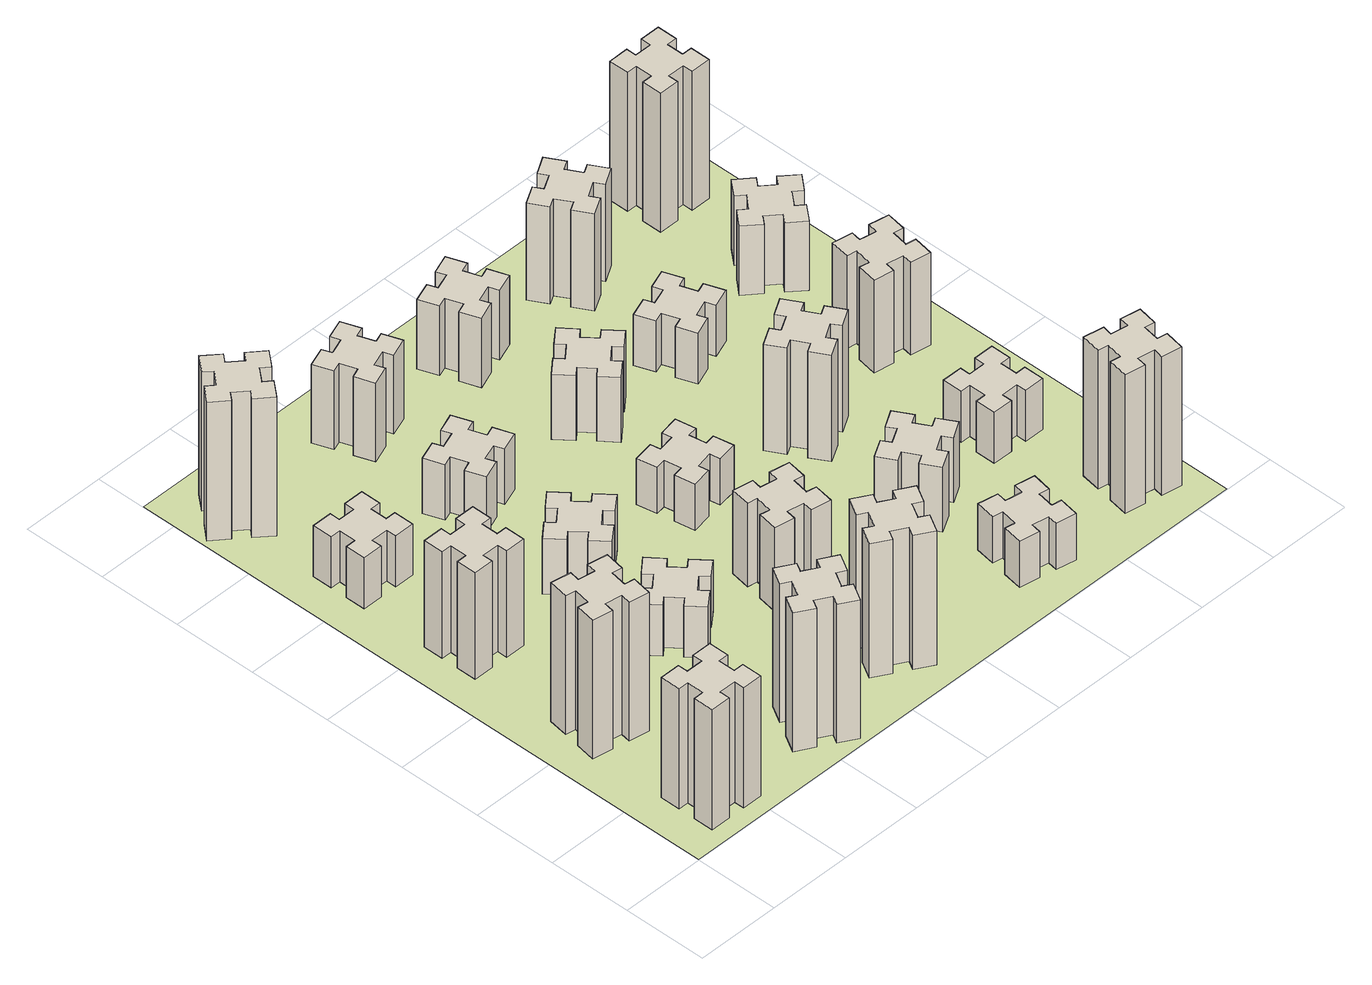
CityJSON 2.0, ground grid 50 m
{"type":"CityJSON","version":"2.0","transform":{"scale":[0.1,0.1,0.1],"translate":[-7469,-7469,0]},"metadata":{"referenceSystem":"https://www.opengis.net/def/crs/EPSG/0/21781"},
"CityObjects":{
"building1":{"type":"Building","attributes":{"class":"1000","function":"1000","usage":"1000","yearOfConstruction":2016,"roofType":"1000","measuredHeight":78,"storeysAboveGround":30,"storeysBelowGround":0},"geometry":[{"type":"Solid","lod":"1","boundaries":[[[[0,1,2,3,4,5,6,7,8,9,10,11,12,13,14,15,16,17,18,19]],[[17,16,20,21]],[[16,15,22,20]],[[15,14,23,22]],[[14,13,24,23]],[[13,12,25,24]],[[12,11,26,25]],[[11,10,27,26]],[[10,9,28,27]],[[9,8,29,28]],[[8,7,30,29]],[[7,6,31,30]],[[6,5,32,31]],[[5,4,33,32]],[[4,3,34,33]],[[3,2,35,34]],[[2,1,36,35]],[[1,0,37,36]],[[0,19,38,37]],[[19,18,39,38]],[[18,17,21,39]],[[24,25,26,27,28,29,30,31,32,33,34,35,36,37,38,39,21,20,22,23]]]]}]},
"building2":{"type":"Building","attributes":{"class":"1000","function":"1000","usage":"1000","yearOfConstruction":2016,"roofType":"1000","measuredHeight":90,"storeysAboveGround":30,"storeysBelowGround":0},"geometry":[{"type":"Solid","lod":"1","boundaries":[[[[40,41,42,43,44,45,46,47,48,49,50,51,52,53,54,55,56,57,58,59]],[[57,56,60,61]],[[56,55,62,60]],[[55,54,63,62]],[[54,53,64,63]],[[53,52,65,64]],[[52,51,66,65]],[[51,50,67,66]],[[50,49,68,67]],[[49,48,69,68]],[[48,47,70,69]],[[47,46,71,70]],[[46,45,72,71]],[[45,44,73,72]],[[44,43,74,73]],[[43,42,75,74]],[[42,41,76,75]],[[41,40,77,76]],[[40,59,78,77]],[[59,58,79,78]],[[58,57,61,79]],[[64,65,66,67,68,69,70,71,72,73,74,75,76,77,78,79,61,60,62,63]]]]}]},
"building3":{"type":"Building","attributes":{"class":"1000","function":"1000","usage":"1000","yearOfConstruction":2016,"roofType":"1000","measuredHeight":69,"storeysAboveGround":30,"storeysBelowGround":0},"geometry":[{"type":"Solid","lod":"1","boundaries":[[[[80,81,82,83,84,85,86,87,88,89,90,91,92,93,94,95,96,97,98,99]],[[97,96,100,101]],[[96,95,102,100]],[[95,94,103,102]],[[94,93,104,103]],[[93,92,105,104]],[[92,91,106,105]],[[91,90,107,106]],[[90,89,108,107]],[[89,88,109,108]],[[88,87,110,109]],[[87,86,111,110]],[[86,85,112,111]],[[85,84,113,112]],[[84,83,114,113]],[[83,82,115,114]],[[82,81,116,115]],[[81,80,117,116]],[[80,99,118,117]],[[99,98,119,118]],[[98,97,101,119]],[[104,105,106,107,108,109,110,111,112,113,114,115,116,117,118,119,101,100,102,103]]]]}]},
"building4":{"type":"Building","attributes":{"class":"1000","function":"1000","usage":"1000","yearOfConstruction":2016,"roofType":"1000","measuredHeight":33,"storeysAboveGround":30,"storeysBelowGround":0},"geometry":[{"type":"Solid","lod":"1","boundaries":[[[[120,121,122,123,124,125,126,127,128,129,130,131,132,133,134,135,136,137,138,139]],[[137,136,140,141]],[[136,135,142,140]],[[135,134,143,142]],[[134,133,144,143]],[[133,132,145,144]],[[132,131,146,145]],[[131,130,147,146]],[[130,129,148,147]],[[129,128,149,148]],[[128,127,150,149]],[[127,126,151,150]],[[126,125,152,151]],[[125,124,153,152]],[[124,123,154,153]],[[123,122,155,154]],[[122,121,156,155]],[[121,120,157,156]],[[120,139,158,157]],[[139,138,159,158]],[[138,137,141,159]],[[144,145,146,147,148,149,150,151,152,153,154,155,156,157,158,159,141,140,142,143]]]]}]},
"building5":{"type":"Building","attributes":{"class":"1000","function":"1000","usage":"1000","yearOfConstruction":2016,"roofType":"1000","measuredHeight":90,"storeysAboveGround":30,"storeysBelowGround":0},"geometry":[{"type":"Solid","lod":"1","boundaries":[[[[160,161,162,163,164,165,166,167,168,169,170,171,172,173,174,175,176,177,178,179]],[[177,176,180,181]],[[176,175,182,180]],[[175,174,183,182]],[[174,173,184,183]],[[173,172,185,184]],[[172,171,186,185]],[[171,170,187,186]],[[170,169,188,187]],[[169,168,189,188]],[[168,167,190,189]],[[167,166,191,190]],[[166,165,192,191]],[[165,164,193,192]],[[164,163,194,193]],[[163,162,195,194]],[[162,161,196,195]],[[161,160,197,196]],[[160,179,198,197]],[[179,178,199,198]],[[178,177,181,199]],[[184,185,186,187,188,189,190,191,192,193,194,195,196,197,198,199,181,180,182,183]]]]}]},
"building6":{"type":"Building","attributes":{"class":"1000","function":"1000","usage":"1000","yearOfConstruction":2016,"roofType":"1000","measuredHeight":90,"storeysAboveGround":30,"storeysBelowGround":0},"geometry":[{"type":"Solid","lod":"1","boundaries":[[[[200,201,202,203,204,205,206,207,208,209,210,211,212,213,214,215,216,217,218,219]],[[217,216,220,221]],[[216,215,222,220]],[[215,214,223,222]],[[214,213,224,223]],[[213,212,225,224]],[[212,211,226,225]],[[211,210,227,226]],[[210,209,228,227]],[[209,208,229,228]],[[208,207,230,229]],[[207,206,231,230]],[[206,205,232,231]],[[205,204,233,232]],[[204,203,234,233]],[[203,202,235,234]],[[202,201,236,235]],[[201,200,237,236]],[[200,219,238,237]],[[219,218,239,238]],[[218,217,221,239]],[[224,225,226,227,228,229,230,231,232,233,234,235,236,237,238,239,221,220,222,223]]]]}]},
"building7":{"type":"Building","attributes":{"class":"1000","function":"1000","usage":"1000","yearOfConstruction":2016,"roofType":"1000","measuredHeight":33,"storeysAboveGround":30,"storeysBelowGround":0},"geometry":[{"type":"Solid","lod":"1","boundaries":[[[[240,241,242,243,244,245,246,247,248,249,250,251,252,253,254,255,256,257,258,259]],[[257,256,260,261]],[[256,255,262,260]],[[255,254,263,262]],[[254,253,264,263]],[[253,252,265,264]],[[252,251,266,265]],[[251,250,267,266]],[[250,249,268,267]],[[249,248,269,268]],[[248,247,270,269]],[[247,246,271,270]],[[246,245,272,271]],[[245,244,273,272]],[[244,243,274,273]],[[243,242,275,274]],[[242,241,276,275]],[[241,240,277,276]],[[240,259,278,277]],[[259,258,279,278]],[[258,257,261,279]],[[264,265,266,267,268,269,270,271,272,273,274,275,276,277,278,279,261,260,262,263]]]]}]},
"building8":{"type":"Building","attributes":{"class":"1000","function":"1000","usage":"1000","yearOfConstruction":2016,"roofType":"1000","measuredHeight":36,"storeysAboveGround":30,"storeysBelowGround":0},"geometry":[{"type":"Solid","lod":"1","boundaries":[[[[280,281,282,283,284,285,286,287,288,289,290,291,292,293,294,295,296,297,298,299]],[[297,296,300,301]],[[296,295,302,300]],[[295,294,303,302]],[[294,293,304,303]],[[293,292,305,304]],[[292,291,306,305]],[[291,290,307,306]],[[290,289,308,307]],[[289,288,309,308]],[[288,287,310,309]],[[287,286,311,310]],[[286,285,312,311]],[[285,284,313,312]],[[284,283,314,313]],[[283,282,315,314]],[[282,281,316,315]],[[281,280,317,316]],[[280,299,318,317]],[[299,298,319,318]],[[298,297,301,319]],[[304,305,306,307,308,309,310,311,312,313,314,315,316,317,318,319,301,300,302,303]]]]}]},
"building9":{"type":"Building","attributes":{"class":"1000","function":"1000","usage":"1000","yearOfConstruction":2016,"roofType":"1000","measuredHeight":87,"storeysAboveGround":30,"storeysBelowGround":0},"geometry":[{"type":"Solid","lod":"1","boundaries":[[[[320,321,322,323,324,325,326,327,328,329,330,331,332,333,334,335,336,337,338,339]],[[337,336,340,341]],[[336,335,342,340]],[[335,334,343,342]],[[334,333,344,343]],[[333,332,345,344]],[[332,331,346,345]],[[331,330,347,346]],[[330,329,348,347]],[[329,328,349,348]],[[328,327,350,349]],[[327,326,351,350]],[[326,325,352,351]],[[325,324,353,352]],[[324,323,354,353]],[[323,322,355,354]],[[322,321,356,355]],[[321,320,357,356]],[[320,339,358,357]],[[339,338,359,358]],[[338,337,341,359]],[[344,345,346,347,348,349,350,351,352,353,354,355,356,357,358,359,341,340,342,343]]]]}]},
"building10":{"type":"Building","attributes":{"class":"1000","function":"1000","usage":"1000","yearOfConstruction":2016,"roofType":"1000","measuredHeight":36,"storeysAboveGround":30,"storeysBelowGround":0},"geometry":[{"type":"Solid","lod":"1","boundaries":[[[[360,361,362,363,364,365,366,367,368,369,370,371,372,373,374,375,376,377,378,379]],[[377,376,380,381]],[[376,375,382,380]],[[375,374,383,382]],[[374,373,384,383]],[[373,372,385,384]],[[372,371,386,385]],[[371,370,387,386]],[[370,369,388,387]],[[369,368,389,388]],[[368,367,390,389]],[[367,366,391,390]],[[366,365,392,391]],[[365,364,393,392]],[[364,363,394,393]],[[363,362,395,394]],[[362,361,396,395]],[[361,360,397,396]],[[360,379,398,397]],[[379,378,399,398]],[[378,377,381,399]],[[384,385,386,387,388,389,390,391,392,393,394,395,396,397,398,399,381,380,382,383]]]]}]},
"building11":{"type":"Building","attributes":{"class":"1000","function":"1000","usage":"1000","yearOfConstruction":2016,"roofType":"1000","measuredHeight":54,"storeysAboveGround":30,"storeysBelowGround":0},"geometry":[{"type":"Solid","lod":"1","boundaries":[[[[400,401,402,403,404,405,406,407,408,409,410,411,412,413,414,415,416,417,418,419]],[[417,416,420,421]],[[416,415,422,420]],[[415,414,423,422]],[[414,413,424,423]],[[413,412,425,424]],[[412,411,426,425]],[[411,410,427,426]],[[410,409,428,427]],[[409,408,429,428]],[[408,407,430,429]],[[407,406,431,430]],[[406,405,432,431]],[[405,404,433,432]],[[404,403,434,433]],[[403,402,435,434]],[[402,401,436,435]],[[401,400,437,436]],[[400,419,438,437]],[[419,418,439,438]],[[418,417,421,439]],[[424,425,426,427,428,429,430,431,432,433,434,435,436,437,438,439,421,420,422,423]]]]}]},
"building12":{"type":"Building","attributes":{"class":"1000","function":"1000","usage":"1000","yearOfConstruction":2016,"roofType":"1000","measuredHeight":51,"storeysAboveGround":30,"storeysBelowGround":0},"geometry":[{"type":"Solid","lod":"1","boundaries":[[[[440,441,442,443,444,445,446,447,448,449,450,451,452,453,454,455,456,457,458,459]],[[457,456,460,461]],[[456,455,462,460]],[[455,454,463,462]],[[454,453,464,463]],[[453,452,465,464]],[[452,451,466,465]],[[451,450,467,466]],[[450,449,468,467]],[[449,448,469,468]],[[448,447,470,469]],[[447,446,471,470]],[[446,445,472,471]],[[445,444,473,472]],[[444,443,474,473]],[[443,442,475,474]],[[442,441,476,475]],[[441,440,477,476]],[[440,459,478,477]],[[459,458,479,478]],[[458,457,461,479]],[[464,465,466,467,468,469,470,471,472,473,474,475,476,477,478,479,461,460,462,463]]]]}]},
"building13":{"type":"Building","attributes":{"class":"1000","function":"1000","usage":"1000","yearOfConstruction":2016,"roofType":"1000","measuredHeight":30,"storeysAboveGround":30,"storeysBelowGround":0},"geometry":[{"type":"Solid","lod":"1","boundaries":[[[[480,481,482,483,484,485,486,487,488,489,490,491,492,493,494,495,496,497,498,499]],[[497,496,500,501]],[[496,495,502,500]],[[495,494,503,502]],[[494,493,504,503]],[[493,492,505,504]],[[492,491,506,505]],[[491,490,507,506]],[[490,489,508,507]],[[489,488,509,508]],[[488,487,510,509]],[[487,486,511,510]],[[486,485,512,511]],[[485,484,513,512]],[[484,483,514,513]],[[483,482,515,514]],[[482,481,516,515]],[[481,480,517,516]],[[480,499,518,517]],[[499,498,519,518]],[[498,497,501,519]],[[504,505,506,507,508,509,510,511,512,513,514,515,516,517,518,519,501,500,502,503]]]]}]},
"building14":{"type":"Building","attributes":{"class":"1000","function":"1000","usage":"1000","yearOfConstruction":2016,"roofType":"1000","measuredHeight":42,"storeysAboveGround":30,"storeysBelowGround":0},"geometry":[{"type":"Solid","lod":"1","boundaries":[[[[520,521,522,523,524,525,526,527,528,529,530,531,532,533,534,535,536,537,538,539]],[[537,536,540,541]],[[536,535,542,540]],[[535,534,543,542]],[[534,533,544,543]],[[533,532,545,544]],[[532,531,546,545]],[[531,530,547,546]],[[530,529,548,547]],[[529,528,549,548]],[[528,527,550,549]],[[527,526,551,550]],[[526,525,552,551]],[[525,524,553,552]],[[524,523,554,553]],[[523,522,555,554]],[[522,521,556,555]],[[521,520,557,556]],[[520,539,558,557]],[[539,538,559,558]],[[538,537,541,559]],[[544,545,546,547,548,549,550,551,552,553,554,555,556,557,558,559,541,540,542,543]]]]}]},
"building15":{"type":"Building","attributes":{"class":"1000","function":"1000","usage":"1000","yearOfConstruction":2016,"roofType":"1000","measuredHeight":30,"storeysAboveGround":30,"storeysBelowGround":0},"geometry":[{"type":"Solid","lod":"1","boundaries":[[[[560,561,562,563,564,565,566,567,568,569,570,571,572,573,574,575,576,577,578,579]],[[577,576,580,581]],[[576,575,582,580]],[[575,574,583,582]],[[574,573,584,583]],[[573,572,585,584]],[[572,571,586,585]],[[571,570,587,586]],[[570,569,588,587]],[[569,568,589,588]],[[568,567,590,589]],[[567,566,591,590]],[[566,565,592,591]],[[565,564,593,592]],[[564,563,594,593]],[[563,562,595,594]],[[562,561,596,595]],[[561,560,597,596]],[[560,579,598,597]],[[579,578,599,598]],[[578,577,581,599]],[[584,585,586,587,588,589,590,591,592,593,594,595,596,597,598,599,581,580,582,583]]]]}]},
"building16":{"type":"Building","attributes":{"class":"1000","function":"1000","usage":"1000","yearOfConstruction":2016,"roofType":"1000","measuredHeight":45,"storeysAboveGround":30,"storeysBelowGround":0},"geometry":[{"type":"Solid","lod":"1","boundaries":[[[[600,601,602,603,604,605,606,607,608,609,610,611,612,613,614,615,616,617,618,619]],[[617,616,620,621]],[[616,615,622,620]],[[615,614,623,622]],[[614,613,624,623]],[[613,612,625,624]],[[612,611,626,625]],[[611,610,627,626]],[[610,609,628,627]],[[609,608,629,628]],[[608,607,630,629]],[[607,606,631,630]],[[606,605,632,631]],[[605,604,633,632]],[[604,603,634,633]],[[603,602,635,634]],[[602,601,636,635]],[[601,600,637,636]],[[600,619,638,637]],[[619,618,639,638]],[[618,617,621,639]],[[624,625,626,627,628,629,630,631,632,633,634,635,636,637,638,639,621,620,622,623]]]]}]},
"building17":{"type":"Building","attributes":{"class":"1000","function":"1000","usage":"1000","yearOfConstruction":2016,"roofType":"1000","measuredHeight":42,"storeysAboveGround":30,"storeysBelowGround":0},"geometry":[{"type":"Solid","lod":"1","boundaries":[[[[640,641,642,643,644,645,646,647,648,649,650,651,652,653,654,655,656,657,658,659]],[[657,656,660,661]],[[656,655,662,660]],[[655,654,663,662]],[[654,653,664,663]],[[653,652,665,664]],[[652,651,666,665]],[[651,650,667,666]],[[650,649,668,667]],[[649,648,669,668]],[[648,647,670,669]],[[647,646,671,670]],[[646,645,672,671]],[[645,644,673,672]],[[644,643,674,673]],[[643,642,675,674]],[[642,641,676,675]],[[641,640,677,676]],[[640,659,678,677]],[[659,658,679,678]],[[658,657,661,679]],[[664,665,666,667,668,669,670,671,672,673,674,675,676,677,678,679,661,660,662,663]]]]}]},
"building18":{"type":"Building","attributes":{"class":"1000","function":"1000","usage":"1000","yearOfConstruction":2016,"roofType":"1000","measuredHeight":69,"storeysAboveGround":30,"storeysBelowGround":0},"geometry":[{"type":"Solid","lod":"1","boundaries":[[[[680,681,682,683,684,685,686,687,688,689,690,691,692,693,694,695,696,697,698,699]],[[697,696,700,701]],[[696,695,702,700]],[[695,694,703,702]],[[694,693,704,703]],[[693,692,705,704]],[[692,691,706,705]],[[691,690,707,706]],[[690,689,708,707]],[[689,688,709,708]],[[688,687,710,709]],[[687,686,711,710]],[[686,685,712,711]],[[685,684,713,712]],[[684,683,714,713]],[[683,682,715,714]],[[682,681,716,715]],[[681,680,717,716]],[[680,699,718,717]],[[699,698,719,718]],[[698,697,701,719]],[[704,705,706,707,708,709,710,711,712,713,714,715,716,717,718,719,701,700,702,703]]]]}]},
"building19":{"type":"Building","attributes":{"class":"1000","function":"1000","usage":"1000","yearOfConstruction":2016,"roofType":"1000","measuredHeight":33,"storeysAboveGround":30,"storeysBelowGround":0},"geometry":[{"type":"Solid","lod":"1","boundaries":[[[[720,721,722,723,724,725,726,727,728,729,730,731,732,733,734,735,736,737,738,739]],[[737,736,740,741]],[[736,735,742,740]],[[735,734,743,742]],[[734,733,744,743]],[[733,732,745,744]],[[732,731,746,745]],[[731,730,747,746]],[[730,729,748,747]],[[729,728,749,748]],[[728,727,750,749]],[[727,726,751,750]],[[726,725,752,751]],[[725,724,753,752]],[[724,723,754,753]],[[723,722,755,754]],[[722,721,756,755]],[[721,720,757,756]],[[720,739,758,757]],[[739,738,759,758]],[[738,737,741,759]],[[744,745,746,747,748,749,750,751,752,753,754,755,756,757,758,759,741,740,742,743]]]]}]},
"building20":{"type":"Building","attributes":{"class":"1000","function":"1000","usage":"1000","yearOfConstruction":2016,"roofType":"1000","measuredHeight":90,"storeysAboveGround":30,"storeysBelowGround":0},"geometry":[{"type":"Solid","lod":"1","boundaries":[[[[760,761,762,763,764,765,766,767,768,769,770,771,772,773,774,775,776,777,778,779]],[[777,776,780,781]],[[776,775,782,780]],[[775,774,783,782]],[[774,773,784,783]],[[773,772,785,784]],[[772,771,786,785]],[[771,770,787,786]],[[770,769,788,787]],[[769,768,789,788]],[[768,767,790,789]],[[767,766,791,790]],[[766,765,792,791]],[[765,764,793,792]],[[764,763,794,793]],[[763,762,795,794]],[[762,761,796,795]],[[761,760,797,796]],[[760,779,798,797]],[[779,778,799,798]],[[778,777,781,799]],[[784,785,786,787,788,789,790,791,792,793,794,795,796,797,798,799,781,780,782,783]]]]}]},
"building21":{"type":"Building","attributes":{"class":"1000","function":"1000","usage":"1000","yearOfConstruction":2016,"roofType":"1000","measuredHeight":33,"storeysAboveGround":30,"storeysBelowGround":0},"geometry":[{"type":"Solid","lod":"1","boundaries":[[[[800,801,802,803,804,805,806,807,808,809,810,811,812,813,814,815,816,817,818,819]],[[817,816,820,821]],[[816,815,822,820]],[[815,814,823,822]],[[814,813,824,823]],[[813,812,825,824]],[[812,811,826,825]],[[811,810,827,826]],[[810,809,828,827]],[[809,808,829,828]],[[808,807,830,829]],[[807,806,831,830]],[[806,805,832,831]],[[805,804,833,832]],[[804,803,834,833]],[[803,802,835,834]],[[802,801,836,835]],[[801,800,837,836]],[[800,819,838,837]],[[819,818,839,838]],[[818,817,821,839]],[[824,825,826,827,828,829,830,831,832,833,834,835,836,837,838,839,821,820,822,823]]]]}]},
"building22":{"type":"Building","attributes":{"class":"1000","function":"1000","usage":"1000","yearOfConstruction":2016,"roofType":"1000","measuredHeight":63,"storeysAboveGround":30,"storeysBelowGround":0},"geometry":[{"type":"Solid","lod":"1","boundaries":[[[[840,841,842,843,844,845,846,847,848,849,850,851,852,853,854,855,856,857,858,859]],[[857,856,860,861]],[[856,855,862,860]],[[855,854,863,862]],[[854,853,864,863]],[[853,852,865,864]],[[852,851,866,865]],[[851,850,867,866]],[[850,849,868,867]],[[849,848,869,868]],[[848,847,870,869]],[[847,846,871,870]],[[846,845,872,871]],[[845,844,873,872]],[[844,843,874,873]],[[843,842,875,874]],[[842,841,876,875]],[[841,840,877,876]],[[840,859,878,877]],[[859,858,879,878]],[[858,857,861,879]],[[864,865,866,867,868,869,870,871,872,873,874,875,876,877,878,879,861,860,862,863]]]]}]},
"building23":{"type":"Building","attributes":{"class":"1000","function":"1000","usage":"1000","yearOfConstruction":2016,"roofType":"1000","measuredHeight":60,"storeysAboveGround":30,"storeysBelowGround":0},"geometry":[{"type":"Solid","lod":"1","boundaries":[[[[880,881,882,883,884,885,886,887,888,889,890,891,892,893,894,895,896,897,898,899]],[[897,896,900,901]],[[896,895,902,900]],[[895,894,903,902]],[[894,893,904,903]],[[893,892,905,904]],[[892,891,906,905]],[[891,890,907,906]],[[890,889,908,907]],[[889,888,909,908]],[[888,887,910,909]],[[887,886,911,910]],[[886,885,912,911]],[[885,884,913,912]],[[884,883,914,913]],[[883,882,915,914]],[[882,881,916,915]],[[881,880,917,916]],[[880,899,918,917]],[[899,898,919,918]],[[898,897,901,919]],[[904,905,906,907,908,909,910,911,912,913,914,915,916,917,918,919,901,900,902,903]]]]}]},
"building24":{"type":"Building","attributes":{"class":"1000","function":"1000","usage":"1000","yearOfConstruction":2016,"roofType":"1000","measuredHeight":45,"storeysAboveGround":30,"storeysBelowGround":0},"geometry":[{"type":"Solid","lod":"1","boundaries":[[[[920,921,922,923,924,925,926,927,928,929,930,931,932,933,934,935,936,937,938,939]],[[937,936,940,941]],[[936,935,942,940]],[[935,934,943,942]],[[934,933,944,943]],[[933,932,945,944]],[[932,931,946,945]],[[931,930,947,946]],[[930,929,948,947]],[[929,928,949,948]],[[928,927,950,949]],[[927,926,951,950]],[[926,925,952,951]],[[925,924,953,952]],[[924,923,954,953]],[[923,922,955,954]],[[922,921,956,955]],[[921,920,957,956]],[[920,939,958,957]],[[939,938,959,958]],[[938,937,941,959]],[[944,945,946,947,948,949,950,951,952,953,954,955,956,957,958,959,941,940,942,943]]]]}]},
"building25":{"type":"Building","attributes":{"class":"1000","function":"1000","usage":"1000","yearOfConstruction":2016,"roofType":"1000","measuredHeight":90,"storeysAboveGround":30,"storeysBelowGround":0},"geometry":[{"type":"Solid","lod":"1","boundaries":[[[[960,961,962,963,964,965,966,967,968,969,970,971,972,973,974,975,976,977,978,979]],[[977,976,980,981]],[[976,975,982,980]],[[975,974,983,982]],[[974,973,984,983]],[[973,972,985,984]],[[972,971,986,985]],[[971,970,987,986]],[[970,969,988,987]],[[969,968,989,988]],[[968,967,990,989]],[[967,966,991,990]],[[966,965,992,991]],[[965,964,993,992]],[[964,963,994,993]],[[963,962,995,994]],[[962,961,996,995]],[[961,960,997,996]],[[960,979,998,997]],[[979,978,999,998]],[[978,977,981,999]],[[984,985,986,987,988,989,990,991,992,993,994,995,996,997,998,999,981,980,982,983]]]]}]},
"landuse1":{"type":"LandUse","attributes":{"name":"plot1","function":"1010"},"geometry":[{"type":"MultiSurface","lod":"1","boundaries":[[[1000,1001,1002,1003]]]}]}
},
"vertices":[
[265,325,0],[265,225,0],[205,225,0],[205,105,0],[325,105,0],[325,165,0],[425,165,0],[425,105,0],[545,105,0],[545,225,0],[485,225,0],[485,325,0],[545,325,0],[545,445,0],[425,445,0],[425,385,0],[325,385,0],[325,445,0],[205,445,0],[205,325,0],[325,385,780],[325,445,780],[425,385,780],[425,445,780],[545,445,780],[545,325,780],[485,325,780],[485,225,780],[545,225,780],[545,105,780],[425,105,780],[425,165,780],[325,165,780],[325,105,780],[205,105,780],[205,225,780],[265,225,780],[265,325,780],[205,325,780],[205,445,780],
[307,916,0],[405,898,0],[395,839,0],[513,818,0],[534,937,0],[475,947,0],[492,1045,0],[551,1035,0],[572,1153,0],[454,1174,0],[444,1115,0],[345,1132,0],[356,1191,0],[237,1212,0],[217,1094,0],[276,1084,0],[258,985,0],[199,996,0],[178,877,0],[297,857,0],[258,985,900],[199,996,900],[276,1084,900],[217,1094,900],[237,1212,900],[356,1191,900],[345,1132,900],[444,1115,900],[454,1174,900],[572,1153,900],[551,1035,900],[492,1045,900],[475,947,900],[534,937,900],[513,818,900],[395,839,900],[405,898,900],[307,916,900],[297,857,900],[178,877,900],
[325,1745,0],[425,1745,0],[425,1685,0],[545,1685,0],[545,1805,0],[485,1805,0],[485,1905,0],[545,1905,0],[545,2025,0],[425,2025,0],[425,1965,0],[325,1965,0],[325,2025,0],[205,2025,0],[205,1905,0],[265,1905,0],[265,1805,0],[205,1805,0],[205,1685,0],[325,1685,0],[265,1805,690],[205,1805,690],[265,1905,690],[205,1905,690],[205,2025,690],[325,2025,690],[325,1965,690],[425,1965,690],[425,2025,690],[545,2025,690],[545,1905,690],[485,1905,690],[485,1805,690],[545,1805,690],[545,1685,690],[425,1685,690],[425,1745,690],[325,1745,690],[325,1685,690],[205,1685,690],
[485,2545,0],[485,2645,0],[545,2645,0],[545,2765,0],[425,2765,0],[425,2705,0],[325,2705,0],[325,2765,0],[205,2765,0],[205,2645,0],[265,2645,0],[265,2545,0],[205,2545,0],[205,2425,0],[325,2425,0],[325,2485,0],[425,2485,0],[425,2425,0],[545,2425,0],[545,2545,0],[425,2485,330],[425,2425,330],[325,2485,330],[325,2425,330],[205,2425,330],[205,2545,330],[265,2545,330],[265,2645,330],[205,2645,330],[205,2765,330],[325,2765,330],[325,2705,330],[425,2705,330],[425,2765,330],[545,2765,330],[545,2645,330],[485,2645,330],[485,2545,330],[545,2545,330],[545,2425,330],
[1214,346,0],[1127,396,0],[1157,448,0],[1053,508,0],[993,404,0],[1045,374,0],[995,287,0],[943,317,0],[883,213,0],[987,153,0],[1017,205,0],[1104,155,0],[1074,103,0],[1178,43,0],[1238,147,0],[1186,177,0],[1236,264,0],[1288,234,0],[1348,338,0],[1244,398,0],[1236,264,900],[1288,234,900],[1186,177,900],[1238,147,900],[1178,43,900],[1074,103,900],[1104,155,900],[1017,205,900],[987,153,900],[883,213,900],[943,317,900],[995,287,900],[1045,374,900],[993,404,900],[1053,508,900],[1157,448,900],[1127,396,900],[1214,346,900],[1244,398,900],[1348,338,900],
[384,3387,0],[308,3452,0],[346,3498,0],[254,3575,0],[177,3483,0],[223,3444,0],[159,3368,0],[113,3406,0],[36,3314,0],[128,3237,0],[166,3283,0],[243,3219,0],[204,3173,0],[296,3096,0],[373,3188,0],[327,3226,0],[392,3303,0],[438,3264,0],[515,3356,0],[423,3433,0],[392,3303,900],[438,3264,900],[327,3226,900],[373,3188,900],[296,3096,900],[204,3173,900],[243,3219,900],[166,3283,900],[128,3237,900],[36,3314,900],[113,3406,900],[159,3368,900],[223,3444,900],[177,3483,900],[254,3575,900],[346,3498,900],[308,3452,900],[384,3387,900],[423,3433,900],[515,3356,900],
[1083,1332,0],[1006,1267,0],[968,1313,0],[876,1236,0],[953,1144,0],[999,1183,0],[1063,1106,0],[1017,1068,0],[1094,976,0],[1186,1053,0],[1148,1099,0],[1224,1163,0],[1263,1117,0],[1355,1194,0],[1278,1286,0],[1232,1248,0],[1167,1324,0],[1213,1363,0],[1136,1455,0],[1044,1378,0],[1167,1324,330],[1213,1363,330],[1232,1248,330],[1278,1286,330],[1355,1194,330],[1263,1117,330],[1224,1163,330],[1148,1099,330],[1186,1053,330],[1094,976,330],[1017,1068,330],[1063,1106,330],[999,1183,330],[953,1144,330],[876,1236,330],[968,1313,330],[1006,1267,330],[1083,1332,330],[1044,1378,330],[1136,1455,330],
[1083,1972,0],[1006,1907,0],[968,1953,0],[876,1876,0],[953,1784,0],[999,1823,0],[1063,1746,0],[1017,1708,0],[1094,1616,0],[1186,1693,0],[1148,1739,0],[1224,1803,0],[1263,1757,0],[1355,1834,0],[1278,1926,0],[1232,1888,0],[1167,1964,0],[1213,2003,0],[1136,2095,0],[1044,2018,0],[1167,1964,360],[1213,2003,360],[1232,1888,360],[1278,1926,360],[1355,1834,360],[1263,1757,360],[1224,1803,360],[1148,1739,360],[1186,1693,360],[1094,1616,360],[1017,1708,360],[1063,1746,360],[999,1823,360],[953,1784,360],[876,1876,360],[968,1953,360],[1006,1907,360],[1083,1972,360],[1044,2018,360],[1136,2095,360],
[1657,305,0],[1744,255,0],[1714,203,0],[1818,143,0],[1878,247,0],[1826,277,0],[1876,364,0],[1928,334,0],[1988,438,0],[1884,498,0],[1854,446,0],[1767,496,0],[1797,548,0],[1693,608,0],[1633,504,0],[1685,474,0],[1635,387,0],[1583,417,0],[1523,313,0],[1627,253,0],[1635,387,870],[1583,417,870],[1685,474,870],[1633,504,870],[1693,608,870],[1797,548,870],[1767,496,870],[1854,446,870],[1884,498,870],[1988,438,870],[1928,334,870],[1876,364,870],[1826,277,870],[1878,247,870],[1818,143,870],[1714,203,870],[1744,255,870],[1657,305,870],[1627,253,870],[1523,313,870],
[1106,2475,0],[1200,2509,0],[1220,2453,0],[1333,2494,0],[1292,2607,0],[1236,2586,0],[1202,2680,0],[1258,2700,0],[1217,2813,0],[1104,2772,0],[1125,2716,0],[1031,2682,0],[1010,2738,0],[897,2697,0],[939,2584,0],[995,2605,0],[1029,2511,0],[973,2490,0],[1014,2377,0],[1127,2419,0],[1029,2511,360],[973,2490,360],[995,2605,360],[939,2584,360],[897,2697,360],[1010,2738,360],[1031,2682,360],[1125,2716,360],[1104,2772,360],[1217,2813,360],[1258,2700,360],[1202,2680,360],[1236,2586,360],[1292,2607,360],[1333,2494,360],[1220,2453,360],[1200,2509,360],[1106,2475,360],[1127,2419,360],[1014,2377,360],
[1855,1047,0],[1872,1145,0],[1931,1135,0],[1952,1253,0],[1834,1274,0],[1824,1215,0],[1725,1232,0],[1736,1291,0],[1617,1312,0],[1597,1194,0],[1656,1184,0],[1638,1085,0],[1579,1096,0],[1558,977,0],[1677,957,0],[1687,1016,0],[1785,998,0],[1775,939,0],[1893,918,0],[1914,1037,0],[1785,998,540],[1775,939,540],[1687,1016,540],[1677,957,540],[1558,977,540],[1579,1096,540],[1638,1085,540],[1656,1184,540],[1597,1194,540],[1617,1312,540],[1736,1291,540],[1725,1232,540],[1824,1215,540],[1834,1274,540],[1952,1253,540],[1931,1135,540],[1872,1145,540],[1855,1047,540],[1914,1037,540],[1893,918,540],
[1125,3456,0],[1031,3422,0],[1010,3478,0],[897,3437,0],[939,3324,0],[995,3345,0],[1029,3251,0],[973,3230,0],[1014,3117,0],[1127,3159,0],[1106,3215,0],[1200,3249,0],[1220,3193,0],[1333,3234,0],[1292,3347,0],[1236,3326,0],[1202,3420,0],[1258,3440,0],[1217,3553,0],[1104,3512,0],[1202,3420,510],[1258,3440,510],[1236,3326,510],[1292,3347,510],[1333,3234,510],[1220,3193,510],[1200,3249,510],[1106,3215,510],[1127,3159,510],[1014,3117,510],[973,3230,510],[1029,3251,510],[995,3345,510],[939,3324,510],[897,3437,510],[1010,3478,510],[1031,3422,510],[1125,3456,510],[1104,3512,510],[1217,3553,510],
[1972,1825,0],[1955,1924,0],[2014,1934,0],[1993,2052,0],[1875,2031,0],[1885,1972,0],[1787,1955,0],[1777,2014,0],[1658,1993,0],[1679,1875,0],[1738,1885,0],[1756,1787,0],[1697,1777,0],[1717,1658,0],[1836,1679,0],[1825,1738,0],[1924,1756,0],[1934,1697,0],[2052,1717,0],[2031,1836,0],[1924,1756,300],[1934,1697,300],[1825,1738,300],[1836,1679,300],[1717,1658,300],[1697,1777,300],[1756,1787,300],[1738,1885,300],[1679,1875,300],[1658,1993,300],[1777,2014,300],[1787,1955,300],[1885,1972,300],[1875,2031,300],[1993,2052,300],[2014,1934,300],[1955,1924,300],[1972,1825,300],[2031,1836,300],[2052,1717,300],
[1988,2479,0],[2064,2543,0],[2103,2497,0],[2195,2574,0],[2118,2666,0],[2072,2628,0],[2007,2704,0],[2053,2743,0],[1976,2835,0],[1884,2758,0],[1923,2712,0],[1846,2647,0],[1808,2693,0],[1716,2616,0],[1793,2524,0],[1839,2563,0],[1903,2486,0],[1857,2448,0],[1934,2356,0],[2026,2433,0],[1903,2486,420],[1857,2448,420],[1839,2563,420],[1793,2524,420],[1716,2616,420],[1808,2693,420],[1846,2647,420],[1923,2712,420],[1884,2758,420],[1976,2835,420],[2053,2743,420],[2007,2704,420],[2072,2628,420],[2118,2666,420],[2195,2574,420],[2103,2497,420],[2064,2543,420],[1988,2479,420],[2026,2433,420],[1934,2356,420],
[2596,444,0],[2578,345,0],[2519,356,0],[2498,237,0],[2617,217,0],[2627,276,0],[2725,258,0],[2715,199,0],[2833,178,0],[2854,297,0],[2795,307,0],[2812,405,0],[2871,395,0],[2892,513,0],[2774,534,0],[2764,475,0],[2665,492,0],[2676,551,0],[2557,572,0],[2537,454,0],[2665,492,300],[2676,551,300],[2764,475,300],[2774,534,300],[2892,513,300],[2871,395,300],[2812,405,300],[2795,307,300],[2854,297,300],[2833,178,300],[2715,199,300],[2725,258,300],[2627,276,300],[2617,217,300],[2498,237,300],[2519,356,300],[2578,345,300],[2596,444,300],[2537,454,300],[2557,572,300],
[1865,3456,0],[1771,3422,0],[1750,3478,0],[1637,3437,0],[1679,3324,0],[1735,3345,0],[1769,3251,0],[1713,3230,0],[1754,3117,0],[1867,3159,0],[1846,3215,0],[1940,3249,0],[1960,3193,0],[2073,3234,0],[2032,3347,0],[1976,3326,0],[1942,3420,0],[1998,3440,0],[1957,3553,0],[1844,3512,0],[1942,3420,450],[1998,3440,450],[1976,3326,450],[2032,3347,450],[2073,3234,450],[1960,3193,450],[1940,3249,450],[1846,3215,450],[1867,3159,450],[1754,3117,450],[1713,3230,450],[1769,3251,450],[1735,3345,450],[1679,3324,450],[1637,3437,450],[1750,3478,450],[1771,3422,450],[1865,3456,450],[1844,3512,450],[1957,3553,450],
[2584,1136,0],[2497,1086,0],[2467,1138,0],[2363,1078,0],[2423,974,0],[2475,1004,0],[2525,917,0],[2473,887,0],[2533,783,0],[2637,843,0],[2607,895,0],[2694,945,0],[2724,893,0],[2828,953,0],[2768,1057,0],[2716,1027,0],[2666,1114,0],[2718,1144,0],[2658,1248,0],[2554,1188,0],[2666,1114,420],[2718,1144,420],[2716,1027,420],[2768,1057,420],[2828,953,420],[2724,893,420],[2694,945,420],[2607,895,420],[2637,843,420],[2533,783,420],[2473,887,420],[2525,917,420],[2475,1004,420],[2423,974,420],[2363,1078,420],[2467,1138,420],[2497,1086,420],[2584,1136,420],[2554,1188,420],[2658,1248,420],
[2475,1744,0],[2525,1657,0],[2473,1627,0],[2533,1523,0],[2637,1583,0],[2607,1635,0],[2694,1685,0],[2724,1633,0],[2828,1693,0],[2768,1797,0],[2716,1767,0],[2666,1854,0],[2718,1884,0],[2658,1988,0],[2554,1928,0],[2584,1876,0],[2497,1826,0],[2467,1878,0],[2363,1818,0],[2423,1714,0],[2497,1826,690],[2467,1878,690],[2584,1876,690],[2554,1928,690],[2658,1988,690],[2718,1884,690],[2666,1854,690],[2716,1767,690],[2768,1797,690],[2828,1693,690],[2724,1633,690],[2694,1685,690],[2607,1635,690],[2637,1583,690],[2533,1523,690],[2473,1627,690],[2525,1657,690],[2475,1744,690],[2423,1714,690],[2363,1818,690],
[2586,2475,0],[2680,2509,0],[2700,2453,0],[2813,2494,0],[2772,2607,0],[2716,2586,0],[2682,2680,0],[2738,2700,0],[2697,2813,0],[2584,2772,0],[2605,2716,0],[2511,2682,0],[2490,2738,0],[2377,2697,0],[2419,2584,0],[2475,2605,0],[2509,2511,0],[2453,2490,0],[2494,2377,0],[2607,2419,0],[2509,2511,330],[2453,2490,330],[2475,2605,330],[2419,2584,330],[2377,2697,330],[2490,2738,330],[2511,2682,330],[2605,2716,330],[2584,2772,330],[2697,2813,330],[2738,2700,330],[2682,2680,330],[2716,2586,330],[2772,2607,330],[2813,2494,330],[2700,2453,330],[2680,2509,330],[2586,2475,330],[2607,2419,330],[2494,2377,330],
[3336,444,0],[3318,345,0],[3259,356,0],[3238,237,0],[3357,217,0],[3367,276,0],[3465,258,0],[3455,199,0],[3573,178,0],[3594,297,0],[3535,307,0],[3552,405,0],[3611,395,0],[3632,513,0],[3514,534,0],[3504,475,0],[3405,492,0],[3416,551,0],[3297,572,0],[3277,454,0],[3405,492,900],[3416,551,900],[3504,475,900],[3514,534,900],[3632,513,900],[3611,395,900],[3552,405,900],[3535,307,900],[3594,297,900],[3573,178,900],[3455,199,900],[3465,258,900],[3367,276,900],[3357,217,900],[3238,237,900],[3259,356,900],[3318,345,900],[3336,444,900],[3277,454,900],[3297,572,900],
[3185,1005,0],[3285,1005,0],[3285,945,0],[3405,945,0],[3405,1065,0],[3345,1065,0],[3345,1165,0],[3405,1165,0],[3405,1285,0],[3285,1285,0],[3285,1225,0],[3185,1225,0],[3185,1285,0],[3065,1285,0],[3065,1165,0],[3125,1165,0],[3125,1065,0],[3065,1065,0],[3065,945,0],[3185,945,0],[3125,1065,330],[3065,1065,330],[3125,1165,330],[3065,1165,330],[3065,1285,330],[3185,1285,330],[3185,1225,330],[3285,1225,330],[3285,1285,330],[3405,1285,330],[3405,1165,330],[3345,1165,330],[3345,1065,330],[3405,1065,330],[3405,945,330],[3285,945,330],[3285,1005,330],[3185,1005,330],[3185,945,330],[3065,945,330],
[2716,3347,0],[2666,3434,0],[2718,3464,0],[2658,3568,0],[2554,3508,0],[2584,3456,0],[2497,3406,0],[2467,3458,0],[2363,3398,0],[2423,3294,0],[2475,3324,0],[2525,3237,0],[2473,3207,0],[2533,3103,0],[2637,3163,0],[2607,3215,0],[2694,3265,0],[2724,3213,0],[2828,3273,0],[2768,3377,0],[2694,3265,630],[2724,3213,630],[2607,3215,630],[2637,3163,630],[2533,3103,630],[2473,3207,630],[2525,3237,630],[2475,3324,630],[2423,3294,630],[2363,3398,630],[2467,3458,630],[2497,3406,630],[2584,3456,630],[2554,3508,630],[2658,3568,630],[2718,3464,630],[2666,3434,630],[2716,3347,630],[2768,3377,630],[2828,3273,630],
[3267,1856,0],[3365,1838,0],[3355,1779,0],[3473,1758,0],[3494,1877,0],[3435,1887,0],[3452,1985,0],[3511,1975,0],[3532,2093,0],[3414,2114,0],[3404,2055,0],[3305,2072,0],[3316,2131,0],[3197,2152,0],[3177,2034,0],[3236,2024,0],[3218,1925,0],[3159,1936,0],[3138,1817,0],[3257,1797,0],[3218,1925,600],[3159,1936,600],[3236,2024,600],[3177,2034,600],[3197,2152,600],[3316,2131,600],[3305,2072,600],[3404,2055,600],[3414,2114,600],[3532,2093,600],[3511,1975,600],[3452,1985,600],[3435,1887,600],[3494,1877,600],[3473,1758,600],[3355,1779,600],[3365,1838,600],[3267,1856,600],[3257,1797,600],[3138,1817,600],
[3444,2747,0],[3368,2812,0],[3406,2858,0],[3314,2935,0],[3237,2843,0],[3283,2804,0],[3219,2728,0],[3173,2766,0],[3096,2674,0],[3188,2597,0],[3226,2643,0],[3303,2579,0],[3264,2533,0],[3356,2456,0],[3433,2548,0],[3387,2586,0],[3452,2663,0],[3498,2624,0],[3575,2716,0],[3483,2793,0],[3452,2663,450],[3498,2624,450],[3387,2586,450],[3433,2548,450],[3356,2456,450],[3264,2533,450],[3303,2579,450],[3226,2643,450],[3188,2597,450],[3096,2674,450],[3173,2766,450],[3219,2728,450],[3283,2804,450],[3237,2843,450],[3314,2935,450],[3406,2858,450],[3368,2812,450],[3444,2747,450],[3483,2793,450],[3575,2716,450],
[3285,3325,0],[3385,3325,0],[3385,3265,0],[3505,3265,0],[3505,3385,0],[3445,3385,0],[3445,3485,0],[3505,3485,0],[3505,3605,0],[3385,3605,0],[3385,3545,0],[3285,3545,0],[3285,3605,0],[3165,3605,0],[3165,3485,0],[3225,3485,0],[3225,3385,0],[3165,3385,0],[3165,3265,0],[3285,3265,0],[3225,3385,900],[3165,3385,900],[3225,3485,900],[3165,3485,900],[3165,3605,900],[3285,3605,900],[3285,3545,900],[3385,3545,900],[3385,3605,900],[3505,3605,900],[3505,3485,900],[3445,3485,900],[3445,3385,900],[3505,3385,900],[3505,3265,900],[3385,3265,900],[3385,3325,900],[3285,3325,900],[3285,3265,900],[3165,3265,900],
[5,3705,0],[3705,3705,0],[3705,5,0],[5,5,0]
]}
